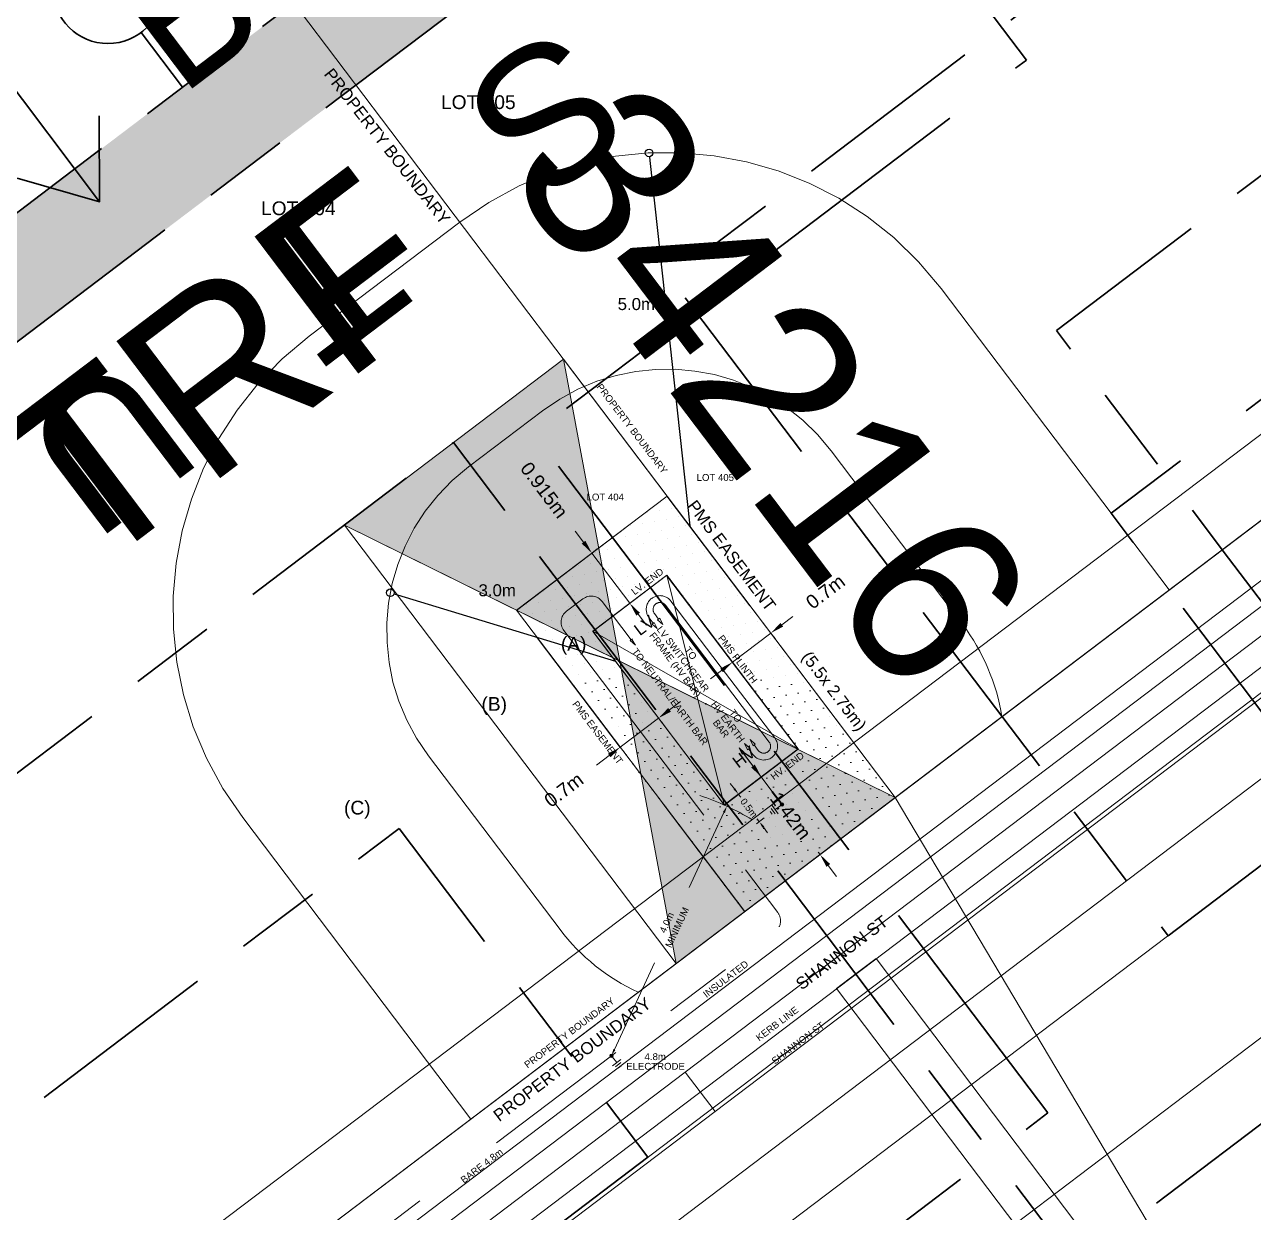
# Model space of a CAD drawing. Header units: metres. Extents: x 0 to 309348, y 0 to 6272736.
# Drawn here: x 308813.93 to 308831.81, y 6271905.92 to 6271923.21 of the extents above; entities that cross this region are included whole.
import ezdxf
from ezdxf import colors
from ezdxf.entities.mleader import LeaderData, LeaderLine
from ezdxf.enums import TextEntityAlignment as Align
from ezdxf.math import Vec2, Vec3

# ---------------------------------------------------------------- set-up
doc = ezdxf.new("R2010")
doc.units = ezdxf.units.M
for name, pattern in [('Cable Exist UG', [8.2, 4, -1.2, 1.8, -1.2]), ('CENTERX2', [4, 2.5, -0.5, 0.5, -0.5]), ('Dash', [5, 3, -2]), ('DASHED', [0.75, 0.5, -0.25]), ('PHANTOM', [2.5, 1.25, -0.25, 0.25, -0.25, 0.25, -0.25])]:
    doc.linetypes.add(name, pattern=pattern)
doc.layers.get('0').update_dxf_attribs({"color": 6})
for name, color, linetype, lineweight in [('_User Miscellaneous1', 30, 'Continuous', 13), ('_User Miscellaneous7', 3, 'Continuous', 13), ('_User Miscellaneous9', 211, 'Continuous', 13), ('_User_HV_Exist', 1, 'Continuous', 35), ('_User_LV_Exist', 5, 'Continuous', 35), ('Cadastre Developer_SP_NEW', 92, 'Continuous', 15), ('Cadastre Roads_SP_NEW', 214, 'Continuous', 15)]:
    doc.layers.add(name, color=color, linetype=linetype, lineweight=lineweight)
doc.layers.add('_User Miscellaneous10', color=252, linetype='Continuous', lineweight=13, plot=False, transparency=0.85)
doc.layers.add('Notes', color=7, linetype='Continuous')
doc.layers.add('Sub_LV_EXT', color=7, linetype='Continuous')
doc.styles.add('ARIAL', font='arial.ttf', dxfattribs={"height": 2})
doc.styles.add('IESYMBOL1', font='isocp.shx')
doc.styles.get("Standard").update_dxf_attribs({"font": 'arial.ttf'})
doc.styles.add('SWG_LABEL', font='arial.ttf')
doc.styles.add('SWITCH_LABEL', font='arial.ttf', dxfattribs={"height": 2})
doc.linetypes.add('Cable x', pattern='A,5,-0.25,["x",Standard,S=2,R=0,X=0,Y=-0.8],-1.5', length=6.75)
doc.linetypes.add('IE Trench HV', pattern='A,5,-0.2,["/",Standard,S=2,R=0,X=0.5,Y=-1],-2', length=7.2)
doc.dimstyles.get("Standard").update_dxf_attribs({"dimtxt": 2, "dimasz": 3, "dimexe": 1, "dimexo": 3, "dimgap": 0.5, "dimtad": 0, "dimlfac": -1, "dimzin": 12, "dimdsep": 46, "dimtxsty": 'Standard', "dimcen": 1, "dimclrd": 256, "dimclre": 256, "dimclrt": 256, "dimadec": 0, "dimazin": 3, "dimtfac": 1, "dimtmove": 0, "dimatfit": 3, "dimfxl": 1, "dimfxlon": 1, "dimtolj": 1, "dimtzin": 0, "dimlwd": -1, "dimlwe": -1, "dimarcsym": 0})
pattern_1 = [(307.19, (308823.804, 6271913.0406), (5.565, 4.222), [5.08, -1.905]), (37.19, (308823.804, 6271913.0406), (-4.222, 5.565), [5.08, -1.905])]
pattern_2 = [(307.19, (308823.724, 6271912.98), (5.565, 4.222), [5.08, -1.905]), (37.19, (308823.724, 6271912.98), (-4.222, 5.565), [5.08, -1.905])]

# ---------------------------------------------------------------- blocks, each defined once
blk = doc.blocks.new('_DotBlank')
at = {"color": 0, "linetype": 'ByBlock', "lineweight": -2}
blk.add_line((-0.5, 0), (-1, 0), dxfattribs=at)
blk.add_circle((0, 0), 0.5, dxfattribs=at)
blk = doc.blocks.new('*D461')
at = {"layer": '_User Miscellaneous9', "transparency": 16777216}
for p, q in [((308822.063, 6271915.675), (308821.942, 6271915.835)), ((308822.184, 6271915.516), (308822.263, 6271915.576)), ((308822.736, 6271914.786), (308822.184, 6271915.516)), ((308822.736, 6271914.786), (308822.816, 6271914.847)), ((308822.857, 6271914.627), (308822.977, 6271914.467))]:
    blk.add_line(p, q, dxfattribs=at)
for points in [[(308822.089, 6271915.695), (308822.036, 6271915.655), (308822.184, 6271915.516)], [(308822.883, 6271914.647), (308822.83, 6271914.607), (308822.736, 6271914.786)]]:
    blk.add_solid(points, dxfattribs=at)
at = {"layer": '_User Miscellaneous9', "transparency": 16777216, "insert": (308821.489, 6271916.433), "char_height": 0.2, "attachment_point": 5, "rotation": 307.1375}
blk.add_mtext('\\A1;0.915m', dxfattribs=at)
blk = doc.blocks.new('*D449')
at = {"layer": '_User Miscellaneous9', "transparency": 16777216}
for p, q in [((308824.529, 6271912.418), (308824.408, 6271912.578)), ((308824.65, 6271912.259), (308824.729, 6271912.319)), ((308824.65, 6271912.259), (308824.676, 6271912.224)), ((308825.504, 6271911.131), (308825.478, 6271911.166)), ((308825.504, 6271911.131), (308825.584, 6271911.191)), ((308825.625, 6271910.972), (308825.745, 6271910.812))]:
    blk.add_line(p, q, dxfattribs=at)
for points in [[(308824.555, 6271912.439), (308824.502, 6271912.398), (308824.65, 6271912.259)], [(308825.651, 6271910.992), (308825.598, 6271910.951), (308825.504, 6271911.131)]]:
    blk.add_solid(points, dxfattribs=at)
at = {"layer": '_User Miscellaneous9', "transparency": 16777216, "insert": (308825.077, 6271911.695), "char_height": 0.2, "attachment_point": 5, "rotation": 307.1375}
blk.add_mtext('\\A1;1.42m', dxfattribs=at)
blk = doc.blocks.new('*D450')
at = {"layer": '_User Miscellaneous9', "transparency": 16777216}
for p, q in [((308823.314, 6271913.236), (308823.473, 6271913.356)), ((308823.155, 6271913.115), (308822.597, 6271912.692)), ((308823.155, 6271913.115), (308823.215, 6271913.035)), ((308822.437, 6271912.572), (308822.25, 6271912.43)), ((308822.597, 6271912.692), (308822.657, 6271912.613))]:
    blk.add_line(p, q, dxfattribs=at)
for points in [[(308823.294, 6271913.262), (308823.334, 6271913.209), (308823.155, 6271913.115)], [(308822.417, 6271912.598), (308822.457, 6271912.545), (308822.597, 6271912.692)]]:
    blk.add_solid(points, dxfattribs=at)
at = {"layer": '_User Miscellaneous9', "transparency": 16777216, "insert": (308821.775, 6271912.07), "char_height": 0.2, "attachment_point": 5, "rotation": 37.1375}
blk.add_mtext('\\A1;0.7m', dxfattribs=at)
blk = doc.blocks.new('*D451')
at = {"layer": '_User Miscellaneous9', "transparency": 16777216}
for p, q in [((308824.948, 6271914.473), (308825.108, 6271914.594)), ((308824.231, 6271913.93), (308824.789, 6271914.353)), ((308824.789, 6271914.353), (308824.849, 6271914.273)), ((308824.231, 6271913.93), (308824.291, 6271913.85)), ((308824.071, 6271913.809), (308823.912, 6271913.689))]:
    blk.add_line(p, q, dxfattribs=at)
for points in [[(308824.928, 6271914.5), (308824.968, 6271914.447), (308824.789, 6271914.353)], [(308824.051, 6271913.836), (308824.091, 6271913.783), (308824.231, 6271913.93)]]:
    blk.add_solid(points, dxfattribs=at)
at = {"layer": '_User Miscellaneous9', "transparency": 16777216, "insert": (308825.583, 6271914.954), "char_height": 0.2, "attachment_point": 5, "rotation": 37.1375}
blk.add_mtext('\\A1;0.7m', dxfattribs=at)
blk = doc.blocks.new('SWG_SIE_TRF_NOES_NEW')
at = {"linetype": 'Continuous'}
blk.add_line((6.25, 0.75), (2.491, 2.118), dxfattribs=at)
at = {"linetype": 'CENTERX2'}
for p, q in [((0, 0), (1.5, 0)), ((7, 0), (8.5, 0))]:
    blk.add_line(p, q, dxfattribs=at)
blk.add_line((14, 0), (18.5, 0))
at = {"linetype": 'DASHED'}
blk.add_lwpolyline([(4.371, 1.434), (4.371, 5.371), (11.75, 5.371)], dxfattribs=at)
blk.add_lwpolyline([(17.5, -0.75), (18.5, 0), (17.5, 0.75)])
for centre in [(2.25, 0), (6.25, 0)]:
    blk.add_circle(centre, 0.75)
at = {"flags": 1}
blk.add_attdef('Z', (0, 0), '', height=0.2, dxfattribs=at)
at = {"style": 'SWITCH_LABEL', "flags": 9}
blk.add_attdef('STREET_CODE', text='', height=0.2, dxfattribs=at).set_placement((0, -0.2), align=Align.MIDDLE_LEFT)
at = {"flags": 9}
for tag, p in [('ORIENTATION', (0, -0.4)), ('PARENT', (0, -0.6)), ('USAGE', (0, -0.8)), ('SUBURB', (0, -1)), ('STREETNAME', (0, -1.2)), ('LOCATION', (0, -1.4)), ('NOTES', (0, -1.6))]:
    blk.add_attdef(tag, text='', height=0.2, dxfattribs=at).set_placement(p, align=Align.MIDDLE_LEFT)
blk = doc.blocks.new('*U348')
at = {"linetype": 'CENTERX2'}
blk.add_blockref('SWG_SIE_TRF_NOES_NEW', (0, 0), dxfattribs=at)
blk.add_text('TRF', height=2.5, rotation=89.9826).set_placement((21.515, -0.055), align=Align.MIDDLE_CENTER)
blk = doc.blocks.new('SWG_SIE_TRS_ES_NEW_1')
for p, q in [((7.25, 4.75), (3.491, 6.118)), ((8, 4), (10, 4)), ((10, 4), (10, -1)), ((7.25, 0.75), (3.491, 2.118)), ((8, 0), (10, 0)), ((9, -1), (11, -1)), ((9.25, -1.5), (10.75, -1.5)), ((9.5, -2), (10.5, -2)), ((9.75, -2.5), (10.25, -2.5))]:
    blk.add_line(p, q)
at = {"linetype": 'CENTERX2'}
for p, q in [((0.75, 4), (2.5, 4)), ((0.75, 0), (2.5, 0))]:
    blk.add_line(p, q, dxfattribs=at)
for centre in [(3.25, 4), (7.25, 4), (3.25, 0), (7.25, 0)]:
    blk.add_circle(centre, 0.75)
at = {"flags": 1}
blk.add_attdef('Z', (7.141, 3.512), '', height=0.2, dxfattribs=at)
at = {"style": 'SWITCH_LABEL', "flags": 9}
blk.add_attdef('STREET_CODE', text='', height=0.2, dxfattribs=at).set_placement((7.141, 3.312), align=Align.MIDDLE_LEFT)
at = {"flags": 9}
for tag, p in [('ORIENTATION', (7.141, 3.112)), ('PARENT', (7.141, 2.912)), ('USAGE', (7.141, 2.712)), ('SUBURB', (7.141, 2.512)), ('STREETNAME', (7.141, 2.312)), ('LOCATION', (7.141, 2.112)), ('NOTES', (7.141, 1.912)), ('OWNED_BY', (7.135, 1.689)), ('OPERATED_BY', (7.128, 1.466)), ('MAINTAINED_BY', (7.127, 1.259))]:
    blk.add_attdef(tag, text='', height=0.2, dxfattribs=at).set_placement(p, align=Align.MIDDLE_LEFT)
at = {"style": 'SWG_LABEL', "width": 0.9, "flags": 8}
blk.add_attdef('ASSET_NUM', text='', height=2, dxfattribs=at).set_placement((6.5, -3.75), align=Align.MIDDLE_CENTER)
blk = doc.blocks.new('TX_LINK_NEW')
h = blk.add_hatch(color=256)
edge = h.paths.add_edge_path()
edge.add_line((2.598, 0.05), (4.601, 0.05))
edge.add_arc((5.4, 0.011), 0.8, 177.2353, 184.4027)
edge.add_line((4.602, -0.05), (2.598, -0.05))
edge.add_arc((1.8, 0), 0.8, 356.4167, 363.5833)
blk.add_line((7.2, 0.013), (7.798, 0.013))
for points in [[(6.998, -0.587), (7.798, 0.013), (6.998, 0.613)], [(1, 0), (0, 0)], [(2.598, 0.05), (4.601, 0.05)], [(6.2, 0.013), (7.2, 0.013)], [(2.598, -0.05), (4.602, -0.05)]]:
    blk.add_lwpolyline(points)
for centre in [(1.8, 0), (5.4, 0.011)]:
    blk.add_circle(centre, 0.8)
for centre, start, end in [((1.8, 0), 356.4167, 3.5833), ((5.4, 0.011), 177.2353, 184.4027)]:
    blk.add_arc(centre, 0.8, start, end)
at = {"style": 'IESYMBOL1'}
blk.add_text('TRF', height=2, rotation=90, dxfattribs=at).set_placement((9.238, 0.013), align=Align.MIDDLE_CENTER)
at = {"flags": 1}
blk.add_attdef('Z', (0, 0), '', height=0.2, dxfattribs=at)
at = {"layer": 'Sub_LV_EXT', "flags": 1}
for tag, p in [('USAGE', (2.14, -1.142)), ('ORIENTATION', (2.14, -1.527)), ('NOTES', (2.14, -3.066))]:
    blk.add_attdef(tag, p, '', height=0.2, dxfattribs=at)
blk = doc.blocks.new('*D454')
at = {"layer": '_User Miscellaneous7', "transparency": 16777216}
for p, q in [((308824.258, 6271912.086), (308824.197, 6271912.165)), ((308824.318, 6271912.006), (308824.35, 6271911.965)), ((308824.693, 6271911.663), (308824.581, 6271911.578)), ((308824.62, 6271911.608), (308824.589, 6271911.649)), ((308824.681, 6271911.528), (308824.741, 6271911.448))]:
    blk.add_line(p, q, dxfattribs=at)
for points in [[(308824.271, 6271912.096), (308824.245, 6271912.076), (308824.318, 6271912.006)], [(308824.694, 6271911.538), (308824.668, 6271911.518), (308824.62, 6271911.608)]]:
    blk.add_solid(points, dxfattribs=at)
at = {"layer": '_User Miscellaneous7', "transparency": 16777216, "insert": (308824.469, 6271911.807), "char_height": 0.1, "attachment_point": 5, "rotation": 307.1872}
blk.add_mtext('\\A1;0.5m', dxfattribs=at)
blk = doc.blocks.new('*D455')
at = {"layer": '_User Miscellaneous7', "transparency": 16777216}
for p, q in [((308824.106, 6271911.742), (308823.602, 6271910.653)), ((308822.511, 6271908.293), (308823.095, 6271909.556))]:
    blk.add_line(p, q, dxfattribs=at)
for points in [[(308824.091, 6271911.749), (308824.121, 6271911.735), (308824.148, 6271911.833)], [(308822.496, 6271908.3), (308822.526, 6271908.286), (308822.469, 6271908.202)]]:
    blk.add_solid(points, dxfattribs=at)
at = {"layer": '_User Miscellaneous7', "transparency": 16777216, "insert": (308823.349, 6271910.105), "char_height": 0.1, "attachment_point": 5, "rotation": 65.1915}
blk.add_mtext('\\A1;4.0m\\PMINIMUM', dxfattribs=at)
blk = doc.blocks.new('EARTH ELECTRODE-(SCALE-PMS LAYOUTS)')
h = blk.add_hatch(color=256)
h.dxf.hatch_style = 1
h.paths.add_polyline_path([(0.025, 0, 1), (-0.025, 0, 1)])
h = blk.add_hatch(color=256)
h.dxf.hatch_style = 1
h.paths.add_polyline_path([(0.025, 0, 1), (-0.025, 0, 1)])
for p, q in [((-0.075, -0.125), (0.075, -0.125)), ((-0.05, -0.1625), (0.05, -0.1625)), ((0, -0.025), (0, -0.125)), ((-0.025, -0.2), (0.025, -0.2))]:
    blk.add_line(p, q)
blk.add_circle((0, 0), 0.025)
blk = doc.blocks.new('SUB_PADMOUNT_EXT')
at = {"ltscale": 10}
h = blk.add_hatch(color=256, dxfattribs=at)
h.dxf.hatch_style = 1
h.paths.add_polyline_path([(4, -2), (0, 0), (4, 2)])
h.paths.add_polyline_path([(-4, -2), (-4, 2), (0, 0)])
blk.add_line((4, 2), (-4, -2))
blk.add_lwpolyline([(-4, -2), (4, -2), (4, 2), (-4, 2)], close=True)
at = {"ltscale": 10, "flags": 128}
for points in [[(-4, -2), (-4, 2), (0, 0)], [(4, -2), (0, 0), (4, 2)]]:
    blk.add_lwpolyline(points, close=True, dxfattribs=at)
at = {"flags": 8}
blk.add_attdef('ASSET_NUM', text='', height=2.5, dxfattribs=at).set_placement((0, 5), align=Align.MIDDLE_CENTER)
for tag, flags, p in [('STREET_CODE', 9, (1.5, 0)), ('NO_PHASES', 9, (1.5, -0.2)), ('OPERATING_VOLTAGE', 9, (1.5, -0.4)), ('ORIENTATION', 9, (1.5, -0.6)), ('OWNED_BY', 9, (1.5, -0.8)), ('OPERATED_BY', 9, (1.5, -1)), ('MAINTAINED_BY', 9, (1.5, -1.2)), ('CONSTRUCTED_VOLTAGE', 9, (1.5, -1.4)), ('SECONDARY_VOLTAGE', 9, (1.5, -1.6)), ('STATE', 9, (1.5, -1.8)), ('PARENT', 9, (1.5, -2)), ('SUBSTATION_TYPE', 9, (1.5, -2.2)), ('USAGE', 9, (1.5, -2.4)), ('LEGEND', 9, (1.5, -2.6)), ('SUBURB', 9, (1.5, -2.8)), ('STREETNAME', 9, (1.5, -3)), ('LOCATION', 9, (1.5, -3.2)), ('NOTES', 9, (1.5, -3.4)), ('Z', 1, (1.5, -3.6))]:
    blk.add_attdef(tag, text='', height=0.2, dxfattribs=dict(flags=flags)).set_placement(p, align=Align.MIDDLE_LEFT)

msp = doc.modelspace()

# ---------------------------------------------------------------- hatches: boundary and pattern name
at = {"layer": '_User Miscellaneous7'}
h = msp.add_hatch(dxfattribs=at)
h.set_pattern_fill('ANGLE', color=256, angle=-52.812772)
h.set_pattern_definition(pattern_1)
h.paths.add_polyline_path([(308823.17149, 6271914.56912), (308823.13962, 6271914.54494), (308823.216, 6271914.47737)])
h = msp.add_hatch(dxfattribs=at)
h.set_pattern_fill('ANGLE', color=256, angle=-52.812772)
h.set_pattern_definition(pattern_2)
h.paths.add_polyline_path([(308823.09182, 6271914.50868), (308823.05995, 6271914.4845), (308823.13633, 6271914.41692)])
h = msp.add_hatch(dxfattribs=at)
h.set_pattern_fill('ANGLE', color=256, angle=-52.812772)
h.set_pattern_definition([(307.19, (308823.4056, 6271912.7384), (5.565, 4.222), [5.08, -1.905]), (37.19, (308823.4056, 6271912.7384), (-4.222, 5.565), [5.08, -1.905])])
h.paths.add_polyline_path([(308822.77316, 6271914.26691), (308822.74129, 6271914.24273), (308822.81766, 6271914.17516)])
h = msp.add_hatch(dxfattribs=at)
h.set_pattern_fill('ANGLE', color=256, angle=-52.812772)
h.set_pattern_definition(pattern_1)
h.paths.add_polyline_path([(308824.56166, 6271912.73679), (308824.52979, 6271912.71262), (308824.48528, 6271912.80437)])
h = msp.add_hatch(dxfattribs=at)
h.set_pattern_fill('ANGLE', color=256, angle=-52.812772)
h.set_pattern_definition([(307.19, (308823.644, 6271912.92), (5.565, 4.222), [5.08, -1.905]), (37.19, (308823.644, 6271912.92), (-4.222, 5.565), [5.08, -1.905])])
h.paths.add_polyline_path([(308824.40173, 6271912.61643), (308824.36987, 6271912.59225), (308824.32536, 6271912.68401)])
h = msp.add_hatch(dxfattribs=at)
h.set_pattern_fill('ANGLE', color=256, angle=-52.812772)
h.set_pattern_definition(pattern_2)
h.paths.add_polyline_path([(308824.48199, 6271912.67635), (308824.45012, 6271912.65217), (308824.40562, 6271912.74393)])
h = msp.add_hatch(color=256, dxfattribs=at)
h.dxf.hatch_style = 1
h.paths.add_polyline_path([(308824.96664, 6271911.83902, 1), (308824.93641, 6271911.87885, 1)])
h = msp.add_hatch(color=256, dxfattribs=at)
h.dxf.hatch_style = 1
h.paths.add_polyline_path([(308824.96664, 6271911.83902, 1), (308824.93641, 6271911.87885, 1)])
at = {"layer": '_User Miscellaneous9', "transparency": 33554534}
h = msp.add_hatch(dxfattribs=at)
h.set_pattern_fill('DOTS', color=256, scale=0.1, angle=-52.862511)
h.set_pattern_definition([(307.1375, (308824.40771, 6271910.30081), (0.1744748, 0.0325652), [0, -0.15875])])
h.paths.add_polyline_path([(308826.59998, 6271911.96107), (308823.27947, 6271916.34561), (308821.0872, 6271914.68535), (308824.40771, 6271910.30081)])
h.paths.add_polyline_path([(308823.27385, 6271915.19357), (308825.18767, 6271912.66648), (308824.11147, 6271911.85145), (308822.19765, 6271914.37854)], flags=16)
h.paths.add_polyline_path([(308823.84661, 6271913.31922, -1), (308823.84057, 6271913.3272, -1)], flags=0)
at = {"layer": '_User_LV_Exist', "ltscale": 0.75}
h = msp.add_hatch(color=256, dxfattribs=at)
h.dxf.hatch_style = 1
h.paths.add_polyline_path([(308809.16131, 6271915.06166), (308825.1051, 6271927.13625), (308824.1995, 6271928.33204), (308808.25572, 6271916.25744)])

# ---------------------------------------------------------------- linework, layer by layer
at = {"layer": '_User Miscellaneous1', "ltscale": 0.75}
for p, q in [((308832.85167, 6271915.01471), (308823.54288, 6271907.96495)), ((308833.28617, 6271914.4406), (308823.97757, 6271907.39097)), ((308823.54288, 6271907.96495), (308804.64521, 6271893.65331)), ((308823.54288, 6271907.96495), (308823.76022, 6271907.67796)), ((308823.97757, 6271907.39097), (308823.76022, 6271907.67796)), ((308823.97757, 6271907.39097), (308804.84215, 6271892.89928))]:
    msp.add_line(p, q, dxfattribs=at)
at = {"layer": '_User Miscellaneous1', "ltscale": 0.7}
for p, q in [((308826.31893, 6271909.61573), (308826.03195, 6271909.39839)), ((308835.01264, 6271898.13621), (308826.31893, 6271909.61573)), ((308825.74496, 6271909.18105), (308826.03195, 6271909.39839)), ((308834.43867, 6271897.70152), (308825.74496, 6271909.18105))]:
    msp.add_line(p, q, dxfattribs=at)
at = {"layer": '_User Miscellaneous10', "flags": 128}
for points in [[(308895.88063, 6271960.99956), (308825.77119, 6272004.43167), (308808.87835, 6271991.60515), (308864.301, 6271957.27136), (308865.4054, 6271952.57093), (308857.59605, 6271939.96486, -0.0922598), (308847.98774, 6271929.41292), (308834.31971, 6271919.0618), (308814.45108, 6271904.01483), (308804.00517, 6271896.1039), (308799.22213, 6271896.76441), (308757.14513, 6271952.32458), (308738.42289, 6271938.14581), (308776.74683, 6271887.54133), (308790.73664, 6271870.4526), (308831.21534, 6271815.43744), (308888.93266, 6271807.59402)], [(308895.354, 6271960.14946), (308825.82868, 6272003.21972), (308810.64218, 6271991.68881), (308865.17975, 6271957.90332), (308866.47363, 6271952.39643), (308858.44615, 6271939.43823, -0.0922598), (308848.59147, 6271928.61573), (308834.92344, 6271918.26462), (308815.05481, 6271903.21764), (308804.27869, 6271895.05664), (308798.67502, 6271895.83047), (308756.95167, 6271950.92366), (308739.82381, 6271937.95235), (308777.5326, 6271888.16015), (308791.52679, 6271871.06606), (308831.76976, 6271816.37129), (308889.06731, 6271808.58491)], [(308894.82738, 6271959.29936), (308825.88616, 6272002.00777), (308812.40602, 6271991.77247), (308866.0585, 6271958.53528), (308867.54186, 6271952.22192), (308859.29625, 6271938.9116, -0.0922598), (308849.1952, 6271927.81854), (308835.52717, 6271917.46743), (308815.65854, 6271902.42045), (308804.55221, 6271894.00937), (308798.1279, 6271894.89654), (308756.75821, 6271949.52275), (308741.22473, 6271937.75889), (308778.31836, 6271888.77896), (308792.31694, 6271871.67952), (308832.32417, 6271817.30514), (308889.20197, 6271809.5758)], [(308894.30075, 6271958.44927), (308825.94364, 6272000.79583), (308814.16985, 6271991.85613), (308866.93724, 6271959.16724), (308868.61009, 6271952.04742), (308860.14634, 6271938.38498, -0.0922598), (308849.79893, 6271927.02135), (308836.1309, 6271916.67024), (308816.26227, 6271901.62326), (308804.82574, 6271892.96211), (308797.58078, 6271893.9626), (308756.56475, 6271948.12183), (308742.62565, 6271937.56543), (308779.10412, 6271889.39778), (308793.10709, 6271872.29297), (308832.87858, 6271818.23899), (308889.33663, 6271810.5667)], [(308893.77412, 6271957.59917), (308826.00113, 6271999.58388), (308815.93368, 6271991.93979), (308867.81599, 6271959.7992), (308869.67833, 6271951.87291), (308860.99644, 6271937.85835, -0.0922598), (308850.40266, 6271926.22416), (308836.73463, 6271915.87305), (308816.866, 6271900.82607), (308805.09926, 6271891.91485), (308797.03367, 6271893.02867), (308756.37129, 6271946.72091), (308744.02656, 6271937.37197), (308779.88989, 6271890.0166), (308793.89724, 6271872.90643), (308833.433, 6271819.17284), (308889.47128, 6271811.55759)], [(308893.2475, 6271956.74907), (308826.05861, 6271998.37193), (308817.69751, 6271992.02345), (308868.69474, 6271960.43117), (308870.74656, 6271951.69841), (308861.84654, 6271937.33172, -0.0922598), (308851.00639, 6271925.42697), (308837.33836, 6271915.07586), (308817.46973, 6271900.02888), (308805.37278, 6271890.86759), (308796.48655, 6271892.09473), (308756.17783, 6271945.31999), (308745.42748, 6271937.17851), (308780.67565, 6271890.63541), (308794.68739, 6271873.51989), (308833.98741, 6271820.10669), (308889.60594, 6271812.54848)]]:
    msp.add_lwpolyline(points, format="xyb", dxfattribs=at)
at = {"layer": '_User Miscellaneous10', "color": 4, "flags": 128}
msp.add_lwpolyline([(308894.98536, 6271959.55439), (308825.86892, 6272002.37136), (308811.87687, 6271991.74737), (308865.79487, 6271958.34569), (308867.22139, 6271952.27427), (308859.04122, 6271939.06959, -0.0922598), (308849.01408, 6271928.0577), (308835.34605, 6271917.70658), (308815.47742, 6271902.65961), (308804.47016, 6271894.32355), (308798.29203, 6271895.17672), (308756.81625, 6271949.94302), (308740.80445, 6271937.81693), (308778.08263, 6271888.59332), (308792.0799, 6271871.49548), (308832.15785, 6271817.02498), (308889.16157, 6271809.27854)], format="xyb", dxfattribs=at)
at = {"layer": '_User Miscellaneous10', "linetype": 'IE Trench HV', "ltscale": 0.7, "flags": 128}
for points in [[(308839.42864, 6271921.6765), (308826.59998, 6271911.96107)], [(308782.04076, 6271917.79836), (308798.67502, 6271895.83047), (308804.27869, 6271895.05664), (308826.43508, 6271911.83618)], [(308826.59998, 6271911.96107), (308835.752, 6271896.56364), (308857.94819, 6271913.37334)]]:
    msp.add_lwpolyline(points, dxfattribs=at)
at = {"layer": '_User Miscellaneous7', "ltscale": 15}
for p, q in [((308807.50701, 6271937.1722), (308826.59998, 6271911.96107)), ((308848.59147, 6271928.61573), (308804.27869, 6271895.05664))]:
    msp.add_line(p, q, dxfattribs=at)
at = {"layer": '_User Miscellaneous7'}
for p, q in [((308823.17149, 6271914.56912), (308823.13962, 6271914.54494)), ((308823.13962, 6271914.54494), (308823.216, 6271914.47737)), ((308823.17149, 6271914.56912), (308823.216, 6271914.47737)), ((308824.11157, 6271911.84929), (308822.19555, 6271914.37471)), ((308823.09182, 6271914.50868), (308823.05995, 6271914.4845)), ((308823.05995, 6271914.4845), (308823.13633, 6271914.41692)), ((308823.09182, 6271914.50868), (308823.13633, 6271914.41692)), ((308822.77316, 6271914.26691), (308822.74129, 6271914.24273)), ((308822.74129, 6271914.24273), (308822.81766, 6271914.17516)), ((308822.76519, 6271914.26087), (308822.81766, 6271914.17516)), ((308824.56166, 6271912.73679), (308824.48528, 6271912.80437)), ((308824.52979, 6271912.71262), (308824.48528, 6271912.80437)), ((308824.40173, 6271912.61643), (308824.32536, 6271912.68401)), ((308824.36987, 6271912.59225), (308824.32536, 6271912.68401)), ((308824.37046, 6271912.59173), (308824.32595, 6271912.68349)), ((308824.40173, 6271912.61643), (308824.36987, 6271912.59225)), ((308824.48199, 6271912.67635), (308824.40562, 6271912.74393)), ((308824.45012, 6271912.65217), (308824.40562, 6271912.74393)), ((308824.48199, 6271912.67635), (308824.45012, 6271912.65217)), ((308824.56166, 6271912.73679), (308824.52979, 6271912.71262)), ((308824.77708, 6271911.75797), (308824.8073, 6271911.71814)), ((308824.79185, 6271911.80055), (308824.85229, 6271911.72089)), ((308824.80661, 6271911.84313), (308824.89727, 6271911.72364)), ((308824.93161, 6271911.84383), (308824.85194, 6271911.78339))]:
    msp.add_line(p, q, dxfattribs=at)
at = {"layer": '_User Miscellaneous7', "color": 3, "linetype": 'PHANTOM', "ltscale": 6}
msp.add_line((308824.32595, 6271912.68349), (308824.80949, 6271912.04615), dxfattribs=at)
at = {"layer": '_User Miscellaneous7', "linetype": 'ByBlock', "lineweight": 40}
msp.add_line((308824.80949, 6271912.04615), (308824.95152, 6271911.85894), dxfattribs=at)
at = {"layer": '_User Miscellaneous7', "flags": 128}
msp.add_lwpolyline([(308842.30562, 6271921.71922), (308809.4239, 6271896.81713), (308809.4239, 6271896.81713), (308809.4239, 6271896.81713), (308809.4239, 6271896.81713)], dxfattribs=at)
at = {"layer": '_User Miscellaneous7', "linetype": 'DASHED', "lineweight": 15, "ltscale": 4}
msp.add_lwpolyline([(308821.08484, 6271914.68057), (308823.27567, 6271916.34272), (308824.78672, 6271914.35106), (308826.59998, 6271911.96107), (308824.40916, 6271910.29891), (308822.59589, 6271912.6889)], close=True, dxfattribs=at)
at = {"layer": '_User Miscellaneous7', "lineweight": 15, "flags": 128}
msp.add_lwpolyline([(308825.18706, 6271912.66525), (308825.18706, 6271912.66525), (308823.27105, 6271915.19068), (308822.19555, 6271914.37471), (308824.11157, 6271911.84929)], close=True, dxfattribs=at)
at = {"layer": '_User Miscellaneous7', "color": 3, "linetype": 'PHANTOM', "ltscale": 4, "flags": 128}
for points in [[(308824.46606, 6271912.66426), (308824.5265, 6271912.58459, 1), (308824.84517, 6271912.82636), (308824.052, 6271913.87181), (308823.33411, 6271914.81803, 1), (308823.01545, 6271914.57626), (308823.07589, 6271914.49659)], [(308822.75722, 6271914.25482), (308822.33413, 6271914.81249, 0.41421356), (308822.05391, 6271914.85094), (308821.81491, 6271914.66961, 0.41421356), (308821.77646, 6271914.38939), (308824.88929, 6271910.2858, -0.41444405), (308824.85069, 6271910.00549), (308822.46927, 6271908.20198)], [(308823.15555, 6271914.55703), (308823.09511, 6271914.6367, -1), (308823.25444, 6271914.75758), (308823.97975, 6271913.80159), (308824.7655, 6271912.76592, -1), (308824.60617, 6271912.64504), (308824.54572, 6271912.7247)]]:
    msp.add_lwpolyline(points, format="xyb", dxfattribs=at)
at = {"layer": '_User Miscellaneous7', "linetype": 'Dash', "ltscale": 0.7, "flags": 128}
msp.add_lwpolyline([(308822.46927, 6271908.20198), (308810.989, 6271899.50925)], dxfattribs=at)
at = {"layer": '_User Miscellaneous7'}
msp.add_circle((308824.95152, 6271911.85894), 0.025, dxfattribs=at)
at = {"layer": '_User Miscellaneous7', "ltscale": 0.7}
msp.add_arc((308822.46927, 6271908.20198), 4, 59.161802, 71.221113, dxfattribs=at)
at = {"layer": '_User Miscellaneous9', "ltscale": 15}
for p, q in [((308807.50701, 6271937.1722), (308826.59998, 6271911.96107)), ((308848.59147, 6271928.61573), (308804.27869, 6271895.05664))]:
    msp.add_line(p, q, dxfattribs=at)
at = {"layer": '_User Miscellaneous9'}
for p, q in [((308823.27385, 6271915.19357), (308824.11147, 6271911.85145)), ((308824.11147, 6271911.85145), (308822.19765, 6271914.37854)), ((308822.19765, 6271914.37854), (308825.18767, 6271912.66648)), ((308824.40771, 6271910.30081), (308826.59998, 6271911.96107))]:
    msp.add_line(p, q, dxfattribs=at)
at = {"layer": '_User Miscellaneous9', "linetype": 'PHANTOM', "ltscale": 10}
for points in [[(308820.42177, 6271907.28216), (308817.10126, 6271911.6667, -0.41421356), (308818.06855, 6271918.6713), (308820.26082, 6271920.33155, -0.41421356), (308827.26542, 6271919.36426), (308830.58593, 6271914.97972)], [(308828.15078, 6271913.13552, 0.12341592), (308827.57924, 6271914.47767), (308825.66542, 6271917.00476, 0.41421356), (308821.46266, 6271917.58514), (308820.38646, 6271916.7701, 0.41421356), (308819.80608, 6271912.56735), (308821.7199, 6271910.04026, 0.12341593), (308822.85692, 6271909.12636, 0.12341593)]]:
    msp.add_lwpolyline(points, format="xyb", dxfattribs=at)
at = {"layer": '_User Miscellaneous9', "linetype": 'Continuous'}
msp.add_lwpolyline([(308821.0872, 6271914.68535), (308823.27947, 6271916.34561), (308826.59998, 6271911.96107), (308824.40771, 6271910.30081)], close=True, dxfattribs=at)
at = {"layer": '_User Miscellaneous9', "flags": 128}
msp.add_lwpolyline([(308825.18767, 6271912.66648), (308825.18767, 6271912.66648), (308823.27385, 6271915.19357), (308822.19765, 6271914.37854), (308824.11147, 6271911.85145)], close=True, dxfattribs=at)
at = {"layer": '_User Miscellaneous9'}
msp.add_circle((308823.84359, 6271913.32321), 0.005, dxfattribs=at)
at = {"layer": '_User_HV_Exist', "color": 1, "linetype": 'Cable Exist UG', "flags": 128}
msp.add_lwpolyline([(308981.63783, 6271920.81351), (308996.08947, 6271911.86086), (309005.56875, 6271927.1626), (309014.79802, 6271921.44516), (309014.35783, 6271916.83782), (309014.35783, 6271916.83782, 0.06734131), (309014.35783, 6271916.83782), (309012.80328, 6271900.56684), (309006.56538, 6271895.41695), (309005.34573, 6271883.67152), (309010.56597, 6271877.14971), (309008.49511, 6271855.47464), (309007.48248, 6271844.87576), (309004.85459, 6271817.37058), (309000.67797, 6271814.06678), (308929.5248, 6271823.88037), (308903.57812, 6271827.45899), (308860.69717, 6271833.37322, -0.20134645), (308832.22701, 6271849.8707), (308813.20398, 6271874.98947), (308812.22327, 6271882.50802), (308808.50961, 6271889.47996), (308834.81204, 6271909.39939), (308829.74033, 6271916.09629), (308841.69816, 6271925.15223), (308829.01984, 6271941.8932, 0.0922598), (308829.01984, 6271941.8932), (308829.01984, 6271941.8932), (308829.01984, 6271941.8932), (308829.01984, 6271941.8932), (308829.01984, 6271941.8932)], format="xyb", dxfattribs=at)
at = {"layer": '_User_LV_Exist'}
msp.add_line((308816.22761, 6271922.29474), (308815.92574, 6271922.69333), dxfattribs=at)
at = {"layer": '_User_LV_Exist', "linetype": 'Cable Exist UG', "ltscale": 0.7, "flags": 128}
msp.add_lwpolyline([(308818.07715, 6271933.1035), (308816.86969, 6271934.69787), (308821.67674, 6271938.33836), (308831.33642, 6271925.58334), (308823.32467, 6271919.51585), (308830.56942, 6271909.94959), (308846.59292, 6271922.08455), (308851.39997, 6271925.72504, 0.08925961), (308861.84654, 6271937.33172), (308870.74656, 6271951.69841), (308868.69474, 6271960.43117), (308870.66164, 6271968.38811), (308863.55193, 6271972.79251), (308865.65844, 6271976.1929), (308868.74229, 6271974.44195)], format="xyb", dxfattribs=at)
for points in [[(308814.87245, 6271930.6765), (308811.25007, 6271935.45964), (308822.46652, 6271943.95411), (308836.95603, 6271924.82158), (308828.94428, 6271918.75409), (308831.3592, 6271915.56534), (308832.56666, 6271913.97096), (308843.13775, 6271922.02918)], [(308808.51088, 6271925.85874), (308804.8885, 6271930.64187), (308793.67205, 6271922.1474), (308808.16157, 6271903.01486), (308819.37802, 6271911.50934), (308822.39666, 6271907.52339), (308823.00039, 6271906.7262), (308804.82574, 6271892.96211), (308797.58078, 6271893.9626), (308781.9538, 6271914.5971)], [(308805.32212, 6271923.44382), (308804.09872, 6271925.02612), (308800.89402, 6271922.59913), (308799.29167, 6271921.38563), (308808.95135, 6271908.63061), (308820.1678, 6271917.12509), (308826.20509, 6271909.15319), (308834.53656, 6271898.15199), (308845.75301, 6271906.64646), (308854.77505, 6271913.46708)]]:
    msp.add_lwpolyline(points, dxfattribs=at)
at = {"layer": '_User_LV_Exist', "linetype": 'Cable Exist UG', "ltscale": 0.7}
msp.add_lwpolyline([(308809.16131, 6271915.06166), (308825.1051, 6271927.13625), (308824.1995, 6271928.33204), (308808.25572, 6271916.25744)], close=True, dxfattribs=at)
msp.add_lwpolyline([(308809.16131, 6271915.06166), (308825.1051, 6271927.13625), (308824.1995, 6271928.33204), (308808.25572, 6271916.25744)], close=True, dxfattribs=at)
at = {"layer": 'Cadastre Developer_SP_NEW', "ltscale": 15, "transparency": 33554687}
for p, q in [((308807.50701, 6271937.1722), (308826.59998, 6271911.96107)), ((308848.59147, 6271928.61573), (308804.27869, 6271895.05664))]:
    msp.add_line(p, q, dxfattribs=at)
at = {"layer": 'Cadastre Roads_SP_NEW', "color": 4, "linetype": 'Continuous', "ltscale": 2, "transparency": 33554495}
msp.add_line((308852.21385, 6271923.8326), (308806.30669, 6271889.06604), dxfattribs=at)

# ---------------------------------------------------------------- block references
at = {"layer": '_User Miscellaneous1', "ltscale": 0.75}
ref = msp.add_blockref('SUB_PADMOUNT_EXT', (308822.59069, 6271913.94237), dxfattribs=dict(at, rotation=307.1374888791348))
ref.add_attrib('ASSET_NUM', '34216', dxfattribs={"layer": '0', "height": 2.5, "rotation": 307.137489}).set_placement((308824.80606, 6271917.96065), align=Align.MIDDLE_CENTER)
at = {"layer": '_User Miscellaneous7', "rotation": 37.13748643555235}
msp.add_blockref('EARTH ELECTRODE-(SCALE-PMS LAYOUTS)', (308822.46927, 6271908.20198), dxfattribs=at)
at = {"layer": '_User_HV_Exist', "linetype": 'CENTERX2', "rotation": 307.1374889153048}
msp.add_blockref('*U348', (308803.85, 6271935.37558), dxfattribs=at)
at = {"layer": '_User_HV_Exist'}
ref = msp.add_blockref('SWG_SIE_TRS_ES_NEW_1', (308811.84942, 6271924.81283), dxfattribs=dict(at, rotation=37.1374889153048))
ref.add_attrib('ASSET_NUM', 'B9444', dxfattribs={"layer": '0', "height": 2, "rotation": 37.137489, "style": 'SWG_LABEL', "width": 0.9}).set_placement((308818.49795, 6271925.14388), align=Align.MIDDLE_CENTER)
at = {"layer": '_User_LV_Exist', "linetype": 'Cable x', "rotation": 127.1374889171519}
msp.add_blockref('TX_LINK_NEW', (308816.22761, 6271922.29474), dxfattribs=at)

# ---------------------------------------------------------------- texts
at = {"layer": '_User Miscellaneous7', "color": 7, "char_height": 0.1, "attachment_point": 5, "line_spacing_factor": 0.84}
for s, insert, rotation in [('PROPERTY BOUNDARY', (308822.76788, 6271917.32686), 307.187228), ('LV. END', (308822.99152, 6271915.10413), 37.187228), ('PMS PLINTH', (308824.30567, 6271913.97224), 307.187228), ('TO NEUTRAL/EARTH BAR', (308823.32042, 6271913.42688), 307.187228), ('PMS EASEMENT', (308822.26787, 6271912.90555), 307.187228), ('TO\\PHV EARTH\\P BAR', (308824.16385, 6271913.06259), 307.187228), ('HV. END', (308825.02842, 6271912.41937), 37.187228)]:
    msp.add_mtext(s, dxfattribs=dict(at, insert=insert, rotation=rotation))
at = {"layer": '_User Miscellaneous7', "color": 7, "char_height": 0.1, "attachment_point": 4, "line_spacing_factor": 0.84}
for s, insert in [('\\pi0.16836;LOT 405', (308823.53998, 6271916.61583)), ('\\pi0.16894;LOT 404', (308821.93785, 6271916.33111)), ('\\pi0.28234;4.8m\\P\\pi0.014574;ELECTRODE', (308822.66832, 6271908.11855))]:
    msp.add_mtext_dynamic_manual_height_columns(s, width=0.8644828, gutter_width=12.5, heights=[0], dxfattribs=dict(at, insert=insert))
at = {"layer": '_User Miscellaneous7', "color": 7, "insert": (308823.49754, 6271913.96648), "char_height": 0.1, "attachment_point": 5, "rotation": 307.143983, "line_spacing_factor": 0.84}
msp.add_mtext_dynamic_manual_height_columns('TO\\PLV SWITCHGEAR \\PFRAME (HV BAR)', width=1.3, gutter_width=12.5, heights=[0], dxfattribs=at)
at = {"layer": '_User Miscellaneous7', "char_height": 0.1, "attachment_point": 5}
for s, insert, width, rotation in [('INSULATED', (308824.13196, 6271909.31874), 1.6991413, 37.499464), ('{\\C7;PROPERTY BOUNDARY}', (308821.85556, 6271908.53729), 1.6991413, 37.000488), ('KERB LINE', (308824.87987, 6271908.66869), 1.6991413, 37.000488), ('SHANNON ST', (308825.1838, 6271908.38668), 1.5864236, 37.000488), ('BARE 4.8m', (308820.58096, 6271906.60033), 1.6991413, 37.499464)]:
    msp.add_mtext(s, dxfattribs=dict(at, insert=insert, width=width, rotation=rotation))
at = {"layer": '_User Miscellaneous9', "color": 7, "char_height": 0.175, "width": 4.4387986, "attachment_point": 5}
for s, insert, rotation in [('PROPERTY BOUNDARY', (308819.20468, 6271921.4345), 308.022617), ('PMS EASEMENT            (5.5x 2.75m) ', (308824.85767, 6271914.59296), 307.137489), ('SHANNON ST', (308825.82287, 6271909.7024), 37.137489), ('PROPERTY BOUNDARY', (308821.89774, 6271908.14907), 37.137489)]:
    msp.add_mtext(s, dxfattribs=dict(at, insert=insert, rotation=rotation))
at = {"layer": '_User Miscellaneous9', "color": 7, "attachment_point": 5}
for s, insert, char_height in [('LOT 405 ', (308820.53051, 6271922.07574), 0.2), ('LOT 404 ', (308817.91082, 6271920.53176), 0.2), ('5.0m ', (308822.83072, 6271919.13875), 0.175), ('3.0m ', (308820.80585, 6271914.97404), 0.175), ('(A) ', (308821.91863, 6271914.16723), 0.2), ('(B) ', (308820.76271, 6271913.29182), 0.2), ('(C) ', (308818.76973, 6271911.7825), 0.2)]:
    msp.add_mtext(s, dxfattribs=dict(at, insert=insert, char_height=char_height))
at = {"layer": '_User Miscellaneous9', "color": 7, "char_height": 0.175, "attachment_point": 5, "rotation": 37.137489}
for s, insert in [('LV', (308822.94826, 6271914.46404)), ('HV', (308824.39721, 6271912.55079))]:
    msp.add_mtext(s, dxfattribs=dict(at, insert=insert))
at = {"layer": '_User_LV_Exist', "char_height": 2, "attachment_point": 5, "rotation": 217.137489, "style": 'ARIAL'}
for s, insert in [('S', (308821.52942, 6271921.9195)), ('T', (308818.34066, 6271919.50458)), ('U', (308815.15191, 6271917.08966))]:
    msp.add_mtext(s, dxfattribs=dict(at, insert=insert))

# ---------------------------------------------------------------- dimensions: what is measured, and where the dimension line sits
at = {"layer": '_User Miscellaneous7'}
dim = msp.add_linear_dim(base=(308824.62045, 6271911.60776), p1=(308824.31824, 6271912.00609), p2=(308824.85194, 6271911.78339), angle=307.187228, text='0.5m', dimstyle='Standard', override={"dimtxt": 0.1, "dimasz": 0.1, "dimexe": 0.05, "dimexo": 0.2, "dimgap": 0.05, "dimtih": 0, "dimse1": 1, "dimsd2": 0}, dxfattribs=at)
dim.commit()
dim.dimension.update_dxf_attribs({"geometry": '*D454', "text_midpoint": (308824.46935, 6271911.80692), "dimtype": 160})
at = {"layer": '_User Miscellaneous7', "color": 0}
dim = msp.add_linear_dim(base=(308822.46927, 6271908.20198), p1=(308824.14762, 6271911.83284), p2=(308822.46927, 6271908.20198), angle=245.191458, text='4.0m\\PMINIMUM', dimstyle='Standard', override={"dimtxt": 0.1, "dimasz": 0.1, "dimexe": 0.1, "dimexo": 0.4, "dimgap": 0.3, "dimtih": 0, "dimse1": 1, "dimse2": 1}, dxfattribs=at)
dim.commit()
dim.dimension.update_dxf_attribs({"geometry": '*D455', "text_midpoint": (308823.3487, 6271910.10451), "dimtype": 161})
at = {"layer": '_User Miscellaneous9'}
for base, p1, p2, angle, text, picture, middle in [((308822.18356, 6271915.51565), (308822.73575, 6271914.78605), (308822.18334, 6271915.51548), 307.137489, '0.915m', '*D461', (308821.48857, 6271916.43334)), ((308824.23076, 6271913.93003), (308824.7888, 6271914.35264), (308824.0927, 6271914.11233), 37.137489, '0.7m', '*D451', (308825.58261, 6271914.95381)), ((308822.59653, 6271912.69238), (308823.15456, 6271913.11499), (308822.45846, 6271912.87469), 37.137489, '0.7m', '*D450', (308821.77501, 6271912.07023))]:
    dim = msp.add_linear_dim(base=base, p1=p1, p2=p2, angle=angle, text=text, dimstyle='Standard', override={"dimtxt": 0.2, "dimasz": 0.2, "dimexe": 0.1, "dimexo": 0.3, "dimgap": 0.3}, dxfattribs=at)
    dim.commit()
    dim.dimension.update_dxf_attribs({"geometry": picture, "text_midpoint": middle, "dimtype": 160})
dim = msp.add_linear_dim(base=(308824.64957, 6271912.25896), p1=(308825.50385, 6271911.13094), p2=(308824.64957, 6271912.25896), angle=307.137489, text='1.42m', dimstyle='Standard', override={"dimtxt": 0.2, "dimasz": 0.2, "dimexe": 0.1, "dimexo": 0.3, "dimgap": 0.3}, dxfattribs=at)
dim.commit()
dim.dimension.update_dxf_attribs({"geometry": '*D449', "text_midpoint": (308825.07671, 6271911.69495)})

# ---------------------------------------------------------------- leaders
ml = msp.add_multileader_mtext('Standard', dxfattribs=at)
ml.set_content('', color=256, style='ARIAL')
ml.set_leader_properties()
ml.set_arrow_properties(name='DOTBLANK')
ml.build(insert=Vec2(0, 0))
ml.multileader.update_dxf_attribs({"has_dogleg": 0, "dogleg_length": 1, "arrow_head_size": 0.1107, "scale": 0.553511})
ctx = ml.context
ctx.base_point, ctx.scale, ctx.char_height, ctx.arrow_head_size, ctx.landing_gap_size, ctx.plane_origin, ctx.plane_x_axis, ctx.plane_y_axis = Vec3(308823.6076, 6271915.91233), 0.553511, 1.10702, 0.1107, 0.000554, Vec3(308822.74179, 6271914.77808), Vec3(0.60372972, -0.79718908), Vec3(0.79718908, 0.60372972)
notes = []
notes.append((ctx, [(0, (1, 1, 0), (308823.27343, 6271916.35358), (0.60372972, -0.79718908), 0.55351, [(0, [(308823.01696, 6271921.33871)], 0, [])])]))
ctx.mtext.insert, ctx.mtext.text_direction, ctx.mtext.rotation, ctx.mtext.flow_direction = Vec3(308824.04919, 6271916.24606), Vec3(0.60372972, -0.79718908), 5.36056044, 5
ml = msp.add_multileader_mtext('Standard', dxfattribs=at)
ml.set_content('', color=256, style='ARIAL')
ml.set_leader_properties()
ml.set_arrow_properties(name='DOTBLANK')
ml.build(insert=Vec2(0, 0))
ml.multileader.update_dxf_attribs({"has_dogleg": 0, "dogleg_length": 1, "arrow_head_size": 0.1107, "scale": 0.553511})
ctx = ml.context
ctx.base_point, ctx.scale, ctx.char_height, ctx.arrow_head_size, ctx.landing_gap_size, ctx.plane_origin, ctx.plane_x_axis, ctx.plane_y_axis = Vec3(308822.52578, 6271913.94525), 0.553511, 1.10702, 0.1107, 0.000554, Vec3(308825.18767, 6271912.66648), Vec3(0.60372972, -0.79718908), Vec3(0.79718908, 0.60372972)
notes.append((ctx, [(0, (1, 1, 0), (308822.19161, 6271914.38651), (0.60372972, -0.79718908), 0.55351, [(0, [(308819.25061, 6271914.93978)], 0, [])])]))
ctx.mtext.insert, ctx.mtext.text_direction, ctx.mtext.rotation, ctx.mtext.flow_direction = Vec3(308822.96737, 6271914.27898), Vec3(0.60372972, -0.79718908), 5.36056044, 5
for ctx, leaders in notes:
    for number, flags, end, landing, length, lines in leaders:
        leader = LeaderData()
        leader.index, (leader.has_last_leader_line, leader.has_dogleg_vector, leader.attachment_direction) = number, flags
        leader.last_leader_point, leader.dogleg_vector, leader.dogleg_length = Vec3(end), Vec3(landing), length
        for number, points, colour, breaks in lines:
            line = LeaderLine()
            line.index, line.vertices, line.color, line.breaks = number, Vec3.list(points), colors.encode_raw_color(colour), breaks
            leader.lines.append(line)
        ctx.leaders.append(leader)

# ---------------------------------------------------------------- next in the draw order: leaders
at = {"layer": 'Notes'}
ml = msp.add_multileader_mtext('Standard', dxfattribs=at)
ml.set_content('{\\C7;STAGE 5 CONSTRUCTED UNDER URS15926}', color=256, style='ARIAL')
ml.set_leader_properties()
ml.set_arrow_properties(name='DOTBLANK')
ml.build(insert=Vec2(0, 0))
ml.multileader.update_dxf_attribs({"leader_type": 2, "has_text_frame": 1, "dogleg_length": 1, "arrow_head_size": 1.38378, "scale": 0.553511})
ctx = ml.context
ctx.base_point, ctx.scale, ctx.char_height, ctx.arrow_head_size, ctx.landing_gap_size, ctx.plane_origin = Vec3(308871.47433, 6272002.29456), 0.553511, 1.1070212, 1.38378, 0.55351, Vec3(310238.84684, 6271939.34729)
ctx.text_align_type = 1
notes = []
notes.append((ctx, [(0, (0, 0, 0), (0, 0), (1, 0), 1, [])]))
ctx.mtext.insert, ctx.mtext.width, ctx.mtext.alignment, ctx.mtext.flow_direction = Vec3(308878.01357, 6272002.80122), 13.0175729, 2, 5
ctx.mtext.has_bg_fill, ctx.mtext.bg_color, ctx.mtext.bg_scale_factor, ctx.mtext.bg_transparency, ctx.mtext.use_window_bg_color = 1, -1073741824, 2, 0, 1
for ctx, leaders in notes:
    for number, flags, end, landing, length, lines in leaders:
        leader = LeaderData()
        leader.index, (leader.has_last_leader_line, leader.has_dogleg_vector, leader.attachment_direction) = number, flags
        leader.last_leader_point, leader.dogleg_vector, leader.dogleg_length = Vec3(end), Vec3(landing), length
        for number, points, colour, breaks in lines:
            line = LeaderLine()
            line.index, line.vertices, line.color, line.breaks = number, Vec3.list(points), colors.encode_raw_color(colour), breaks
            leader.lines.append(line)
        ctx.leaders.append(leader)

# ---------------------------------------------------------------- next in the draw order: leaders
ml = msp.add_multileader_mtext('Standard', dxfattribs=at)
ml.set_content('{\\C7;CONSTRUCTED UNDER STAGE 4/5 - URS15924}', color=256, style='ARIAL')
ml.set_leader_properties()
ml.set_arrow_properties(name='DOTBLANK')
ml.build(insert=Vec2(0, 0))
ml.multileader.update_dxf_attribs({"leader_type": 2, "has_text_frame": 1, "dogleg_length": 1, "arrow_head_size": 1.38378, "scale": 0.553511})
ctx = ml.context
ctx.base_point, ctx.scale, ctx.char_height, ctx.arrow_head_size, ctx.landing_gap_size, ctx.plane_origin, ctx.plane_x_axis, ctx.plane_y_axis = Vec3(308798.03393, 6271932.36054), 0.553511, 1.8, 1.38378, 0.55351, Vec3(309862.36595, 6272735.73083), Vec3(0.79718908, 0.60372972), Vec3(-0.60372972, 0.79718908)
ctx.text_align_type = 1
notes = []
notes.append((ctx, [(0, (0, 0, 0), (0, 0), (1, 0), 1, [])]))
ctx.mtext.insert, ctx.mtext.text_direction, ctx.mtext.rotation, ctx.mtext.width, ctx.mtext.alignment, ctx.mtext.flow_direction = Vec3(308808.83975, 6271941.25021), Vec3(0.79718908, 0.60372972), 0.64817146, 29.1181153, 2, 5
ctx.mtext.has_bg_fill, ctx.mtext.bg_color, ctx.mtext.bg_scale_factor, ctx.mtext.bg_transparency, ctx.mtext.use_window_bg_color = 1, -1073741824, 2, 0, 1
for ctx, leaders in notes:
    for number, flags, end, landing, length, lines in leaders:
        leader = LeaderData()
        leader.index, (leader.has_last_leader_line, leader.has_dogleg_vector, leader.attachment_direction) = number, flags
        leader.last_leader_point, leader.dogleg_vector, leader.dogleg_length = Vec3(end), Vec3(landing), length
        for number, points, colour, breaks in lines:
            line = LeaderLine()
            line.index, line.vertices, line.color, line.breaks = number, Vec3.list(points), colors.encode_raw_color(colour), breaks
            leader.lines.append(line)
        ctx.leaders.append(leader)

# ---------------------------------------------------------------- next in the draw order: linework, layer by layer
at = {"layer": '_User_HV_Exist', "color": 1, "linetype": 'Cable Exist UG', "flags": 128}
msp.add_lwpolyline([(308819.45357, 6271934.64845), (308819.45357, 6271934.64845), (308819.45357, 6271934.64845), (308819.45357, 6271934.64845), (308819.45357, 6271934.64845), (308819.45357, 6271934.64845), (308819.45357, 6271934.64845), (308828.50951, 6271922.69061), (308821.33481, 6271917.25704), (308828.82144, 6271907.37139), (308806.17194, 6271890.2184), (308810.3554, 6271883.60225), (308811.10946, 6271874.44243), (308819.61482, 6271863.2116), (308808.75488, 6271854.97338), (308792.12365, 6271876.89729), (308783.9708, 6271883.45307), (308728.9581, 6271855.14876), (308720.85441, 6271856.99261), (308691.75371, 6271895.41834), (308691.75371, 6271895.41834), (308659.71511, 6271871.55537)], dxfattribs=at)

doc.saveas('drawing.dxf')
